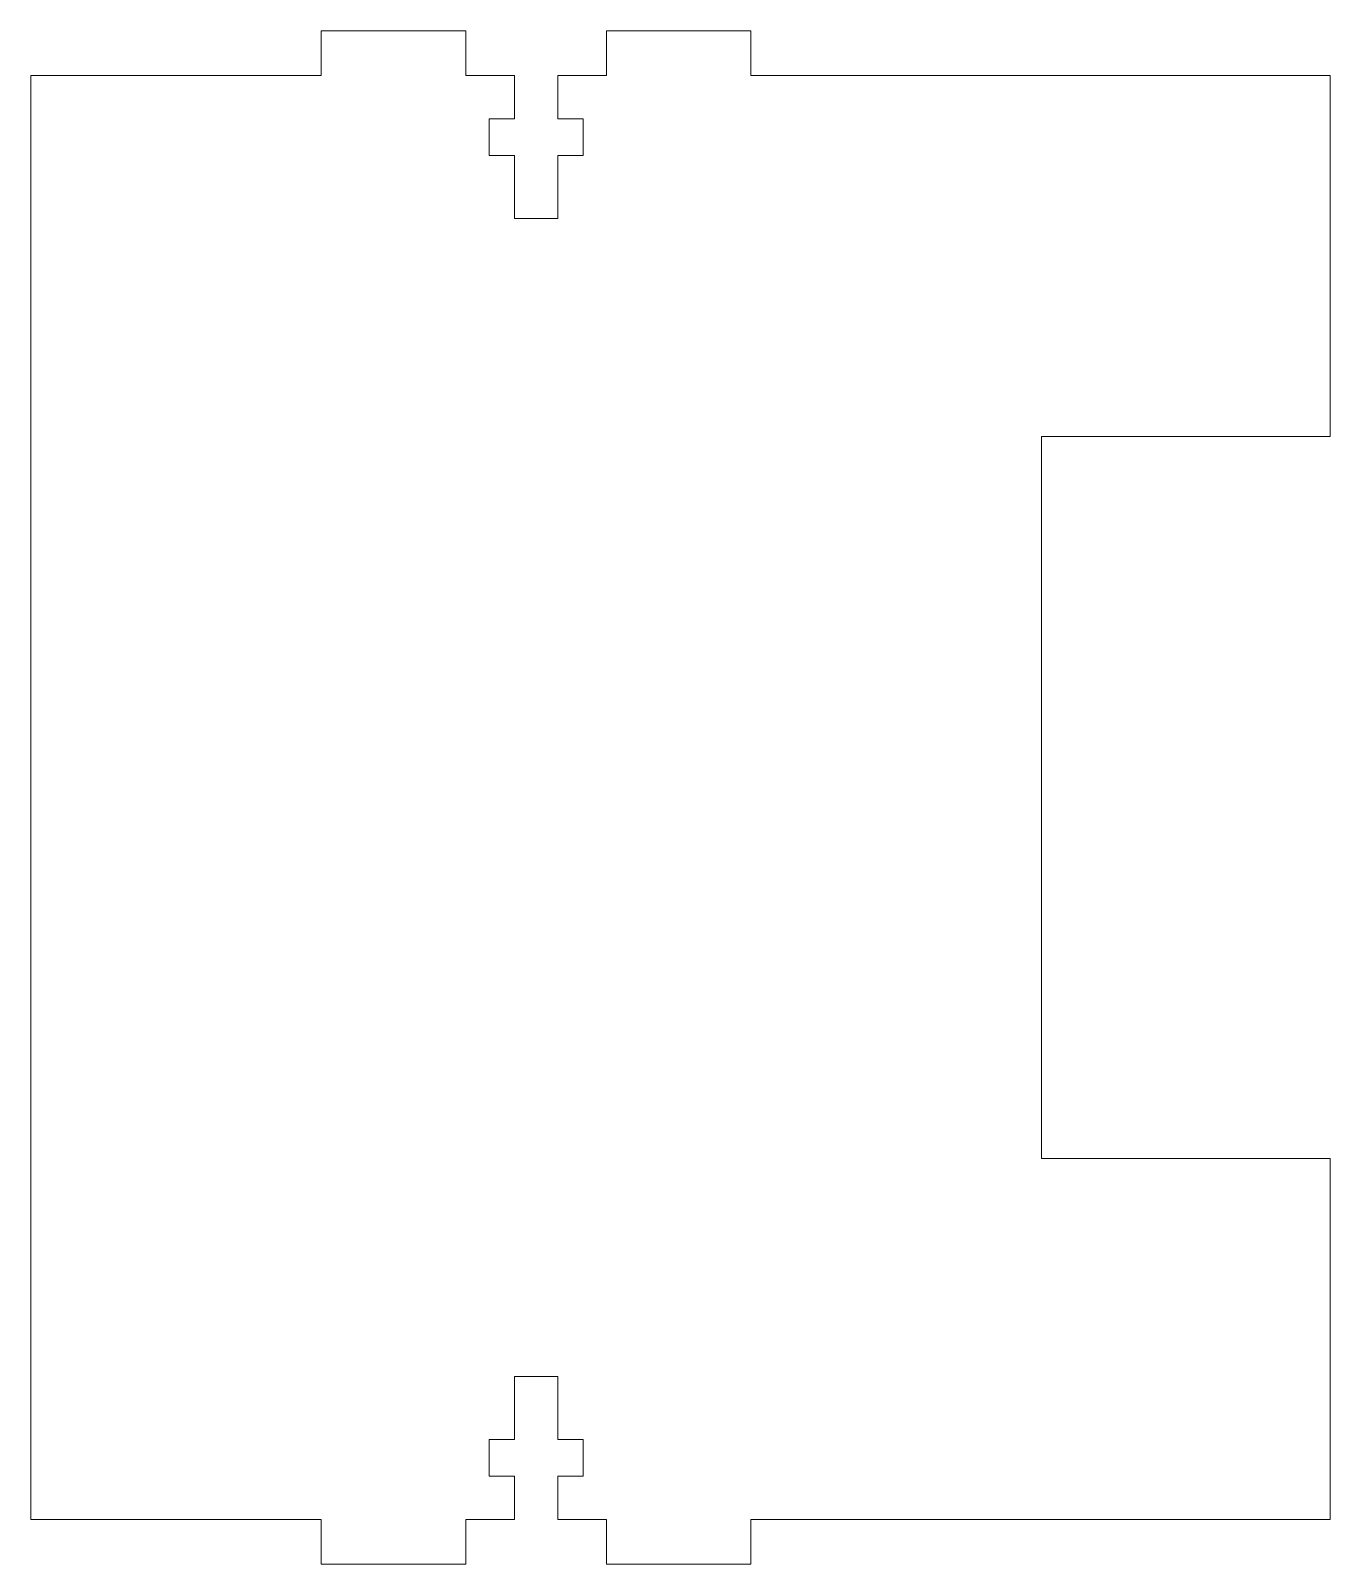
# Model space of a CAD drawing. Header units: millimetres. Extents: x -35 to 55, y -53 to 53.
import ezdxf

# ---------------------------------------------------------------- set-up
doc = ezdxf.new("R2010")
doc.units = ezdxf.units.MM

msp = doc.modelspace()

# ---------------------------------------------------------------- linework, layer by layer
at = {"color": 7, "linetype": 'Continuous', "lineweight": 15}
for p, q in [((-14.875, 53.1), (-14.875, 50)), ((-4.875, 53.1), (-14.875, 53.1)), ((-4.875, 53.1), (-4.875, 50)), ((4.875, 53.1), (4.875, 50)), ((4.875, 53.1), (14.875, 53.1)), ((14.875, 53.1), (14.875, 50)), ((-35, -50), (-35, 50)), ((-35, 50), (-14.875, 50)), ((-4.875, 50), (-1.5, 50)), ((-1.5, 50), (-1.5, 47)), ((1.5, 50), (1.5, 47)), ((1.5, 50), (4.875, 50)), ((14.875, 50), (55, 50)), ((55, 25), (55, 50)), ((-1.5, 47), (-3.25, 47)), ((-3.25, 47), (-3.25, 44.45)), ((1.5, 47), (3.25, 47)), ((3.25, 47), (3.25, 44.45)), ((-3.25, 44.45), (-1.5, 44.45)), ((-1.5, 44.45), (-1.5, 40.1)), ((1.5, 44.45), (1.5, 40.1)), ((3.25, 44.45), (1.5, 44.45)), ((-1.5, 40.1), (1.5, 40.1)), ((35, 25), (55, 25)), ((35, -25), (35, 25)), ((55, -25), (35, -25)), ((55, -50), (55, -25)), ((-1.5, -40.1), (1.5, -40.1)), ((-1.5, -44.45), (-1.5, -40.1)), ((1.5, -44.45), (1.5, -40.1)), ((-3.25, -44.45), (-1.5, -44.45)), ((-3.25, -47), (-3.25, -44.45)), ((3.25, -44.45), (1.5, -44.45)), ((3.25, -47), (3.25, -44.45)), ((-1.5, -47), (-3.25, -47)), ((-1.5, -50), (-1.5, -47)), ((1.5, -50), (1.5, -47)), ((1.5, -47), (3.25, -47)), ((-35, -50), (-14.875, -50)), ((-14.875, -53.1), (-14.875, -50)), ((-4.875, -50), (-1.5, -50)), ((-4.875, -53.1), (-4.875, -50)), ((1.5, -50), (4.875, -50)), ((4.875, -53.1), (4.875, -50)), ((14.875, -50), (55, -50)), ((14.875, -53.1), (14.875, -50)), ((-4.875, -53.1), (-14.875, -53.1)), ((4.875, -53.1), (14.875, -53.1))]:
    msp.add_line(p, q, dxfattribs=at)

doc.saveas('drawing.dxf')
